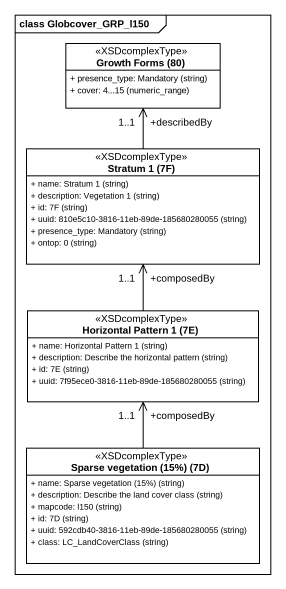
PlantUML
@startuml
mainframe class Globcover_GRP_l150
hide circle
hide empty members
skinparam classAttributeIconSize 0
class "Growth Forms (80)" as Growth_Forms_80 <<XSDcomplexType>> {
  {field} + presence_type: Mandatory (string)
  {field} + cover: 4...15 (numeric_range)
}
class "Stratum 1 (7F)" as Stratum_1_7F <<XSDcomplexType>> {
  {field} + name: Stratum 1 (string)
  {field} + description: Vegetation 1 (string)
  {field} + id: 7F (string)
  {field} + uuid: 810e5c10-3816-11eb-89de-185680280055 (string)
  {field} + presence_type: Mandatory (string)
  {field} + ontop: 0 (string)
}
class "Horizontal Pattern 1 (7E)" as Horizontal_Pattern_1_7E <<XSDcomplexType>> {
  {field} + name: Horizontal Pattern 1 (string)
  {field} + description: Describe the horizontal pattern (string)
  {field} + id: 7E (string)
  {field} + uuid: 7f95ece0-3816-11eb-89de-185680280055 (string)
}
class "Sparse vegetation (15%) (7D)" as Sparse_vegetation_15_7D <<XSDcomplexType>> {
  {field} + name: Sparse vegetation (15%) (string)
  {field} + description: Describe the land cover class (string)
  {field} + mapcode: l150 (string)
  {field} + id: 7D (string)
  {field} + uuid: 592cdb40-3816-11eb-89de-185680280055 (string)
  {field} + class: LC_LandCoverClass (string)
}
Stratum_1_7F -up-> "+describedBy\n1..1" Growth_Forms_80
Horizontal_Pattern_1_7E -up-> "+composedBy\n1..1" Stratum_1_7F
Sparse_vegetation_15_7D -up-> "+composedBy\n1..1" Horizontal_Pattern_1_7E
@enduml
